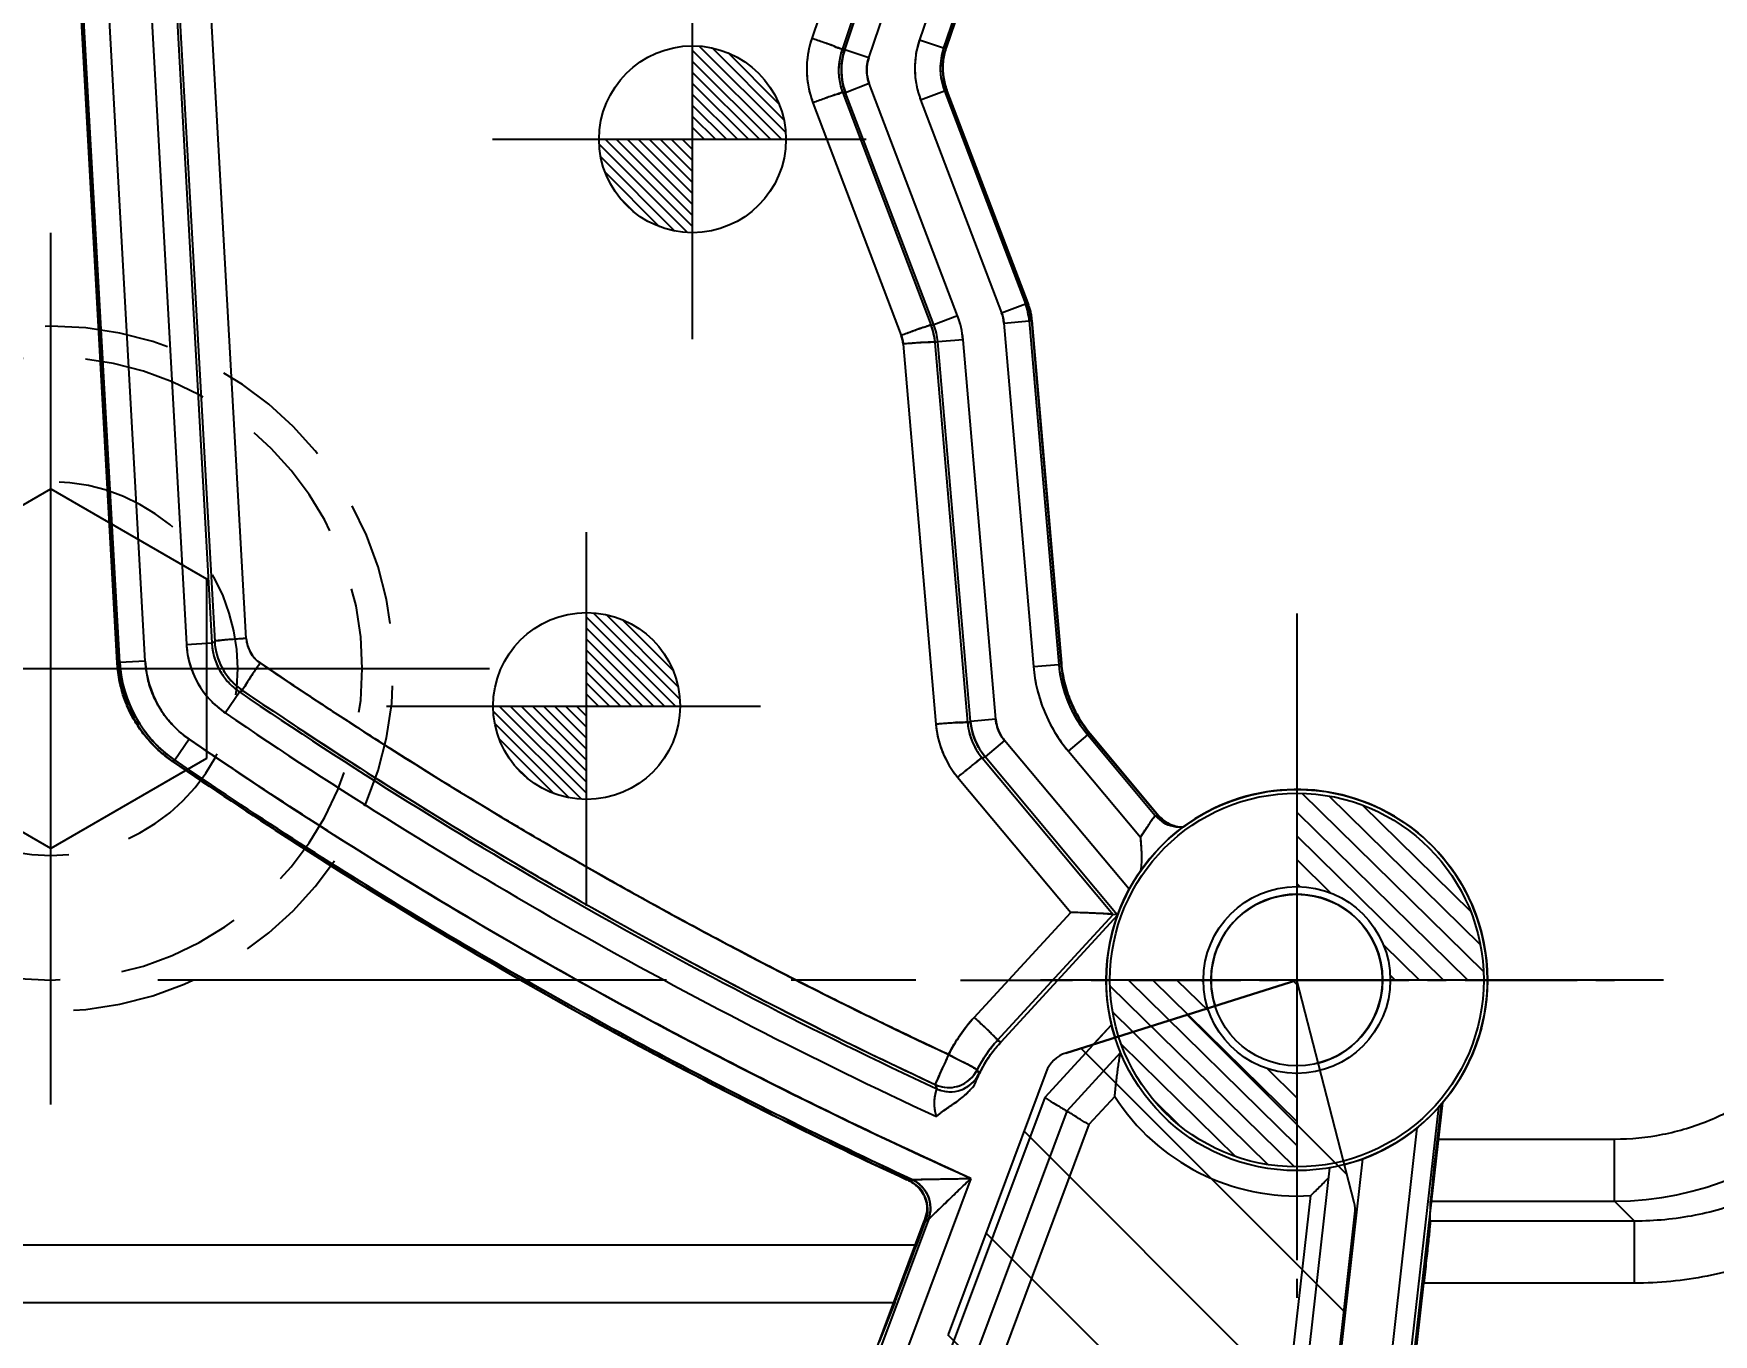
# Model space of a CAD drawing. Header units: millimetres. Extents: x 29875 to 31218, y -21313 to -20364.
# Drawn here: x 30512.54 to 30539.51, y -20659.93 to -20639.04 of the extents above; entities that cross this region are included whole.
import ezdxf

# ---------------------------------------------------------------- set-up
doc = ezdxf.new("R2010")
doc.units = ezdxf.units.MM
doc.header["$LTSCALE"] = 8
for name, pattern in [('CENTER', [2, 1.25, -0.25, 0.25, -0.25]), ('CENTER2', [1.125, 0.75, -0.125, 0.125, -0.125]), ('HIDDEN', [0.375, 0.25, -0.125]), ('HIDDEN2', [0.1875, 0.125, -0.0625])]:
    doc.linetypes.add(name, pattern=pattern)
doc.layers.get('DEFPOINTS').update_dxf_attribs({"color": 6})
for name, color, linetype in [('Cav-cor', 30, 'Continuous'), ('CL', 1, 'Continuous'), ('PIN', 5, 'Continuous'), ('PRODUCT', 1, 'Continuous'), ('SCREW', 52, 'HIDDEN'), ('SP', 3, 'Continuous'), ('Y-CUT', 2, 'Continuous')]:
    doc.layers.add(name, color=color, linetype=linetype)
doc.layers.add('dim', color=3, linetype='Continuous', lineweight=15)
doc.styles.get("Standard").update_dxf_attribs({"font": 'txt.shx', "width": 0.8, "bigfont": 'chineset.shx'})
doc.dimstyles.new('ISO-25', dxfattribs={"dimtxt": 5, "dimasz": 4, "dimexe": 0.3, "dimexo": 0.3, "dimtad": 0, "dimzin": 1, "dimdsep": 46, "dimtxsty": 'Standard', "dimcen": 0, "dimclrd": 3, "dimclre": 3, "dimclrt": 3, "dimazin": 0, "dimtfac": 1, "dimtofl": 0, "dimtmove": 0, "dimatfit": 0, "dimfxl": 0, "dimarcsym": 0})

# ---------------------------------------------------------------- blocks, each defined once
blk = doc.blocks.new('*D27232')
at = {"layer": 'DEFPOINTS', "color": 0}
for p in [(30358.943, -20509.739), (30534.82, -20509.739), (30534.82, -20724.739)]:
    blk.add_point(p, dxfattribs=at)
at = {"layer": 'dim', "color": 3, "lineweight": -2}
for p, q in [((30534.52, -20509.739), (30358.643, -20509.739)), ((30358.943, -20513.739), (30358.943, -20607.947)), ((30358.943, -20720.739), (30358.943, -20626.53)), ((30534.52, -20724.739), (30358.643, -20724.739))]:
    blk.add_line(p, q, dxfattribs=at)
at = {"layer": 'dim', "color": 3}
for points in [[(30359.61, -20513.739), (30358.277, -20513.739), (30358.943, -20509.739)], [(30358.277, -20720.739), (30359.61, -20720.739), (30358.943, -20724.739)]]:
    blk.add_solid(points, dxfattribs=at)
at = {"layer": 'dim', "color": 3, "insert": (30358.943, -20617.239), "char_height": 5, "attachment_point": 5, "rotation": 90}
blk.add_mtext('215.00', dxfattribs=at)
blk = doc.blocks.new('20160826.095208')
at = {"layer": 'SP', "linetype": 'HIDDEN'}
for radius in [16.5, 15]:
    blk.add_circle((0, 0), radius, dxfattribs=at)
blk = doc.blocks.new('20100512.182342')
at = {"linetype": 'HIDDEN'}
blk.add_circle((0, 0), 5.5, dxfattribs=at)
at = {"layer": 'SCREW', "linetype": 'CENTER', "ltscale": 5}
for p, q in [((0, -7.042), (0, 7.042)), ((-7, 0), (7, 0))]:
    blk.add_line(p, q, dxfattribs=at)
at = {"layer": 'SCREW', "linetype": 'Continuous'}
blk.add_lwpolyline([(-1.443, 2.5), (-2.887, 0), (-1.443, -2.5), (1.443, -2.5), (2.887, 0), (1.443, 2.5)], close=True, dxfattribs=at)
at = {"layer": 'SCREW'}
for radius in [5, 3]:
    blk.add_circle((0, 0), radius, dxfattribs=at)

msp = doc.modelspace()

# ---------------------------------------------------------------- hatches: boundary and pattern name
at = {"layer": 'PIN', "linetype": 'Continuous'}
h = msp.add_hatch(dxfattribs=at)
h.set_pattern_fill('ANSI31', color=3, angle=90, style=0)
h.set_pattern_definition([(135, (63823.637, -41323.0996), (-0.08838834765, -0.08838834765), [])])
h.paths.add_polyline_path([(30523.12, -20640.739), (30521.62, -20640.739, 0.414214), (30523.12, -20642.239)])
h.paths.add_polyline_path([(30523.12, -20639.239), (30523.12, -20640.739), (30524.62, -20640.739, 0.414214)])
h = msp.add_hatch(dxfattribs=at)
h.set_pattern_fill('ANSI31', color=3, angle=90, style=0)
h.set_pattern_definition([(135, (63821.937, -41332.1996), (-0.08838834765, -0.08838834765), [])])
h.paths.add_polyline_path([(30521.42, -20649.839), (30519.92, -20649.839, 0.414214), (30521.42, -20651.339)])
h.paths.add_polyline_path([(30521.42, -20648.339), (30521.42, -20649.839), (30522.92, -20649.839, 0.414214)])
h = msp.add_hatch(dxfattribs=at)
h.set_pattern_fill('ANSI31', color=133, scale=2.181818, angle=90.5, style=0)
h.set_pattern_definition([(135.5, (30298.11065, -20951.62595), (-0.19115707, -0.19452285), [])])
h.paths.add_polyline_path([(30529.82, -20654.239), (30531.32, -20654.239, 0.414214), (30532.82, -20655.739), (30532.82, -20657.239, -0.414214)])
h.paths.add_polyline_path([(30532.82, -20652.739), (30532.82, -20651.239, -0.414214), (30535.82, -20654.239), (30534.32, -20654.239, 0.414214)])
at = {"layer": 'Y-CUT'}
h = msp.add_hatch(dxfattribs=at)
h.set_pattern_fill('ANSI31', color=230, scale=0.5, angle=180, style=0)
h.set_pattern_definition([(135, (63093.0531, 33.884), (1.122532015, 1.122532015), [])])
h.paths.add_polyline_path([(30533.754, -20657.992), (30530.516, -20686.605), (30530.354, -20688.033, -0.026355), (30529.833, -20687.864, -0.02569), (30524.322, -20685.421), (30527.194, -20660.048, -0.06125), (30527.222, -20659.929), (30528.797, -20655.713, -0.230699), (30529.114, -20655.411), (30532.82, -20654.239), (30533.741, -20657.811, -0.091521)])
h.paths.add_polyline_path([(30526.82, -20683.239, -1), (30528.82, -20683.239, -1)], flags=16)

# ---------------------------------------------------------------- linework, layer by layer
at = {"linetype": 'HIDDEN2'}
msp.add_lwpolyline([(30540.82, -20656.239), (30540.82, -20642.239, 0.414214), (30532.82, -20634.239), (30508.82, -20634.239, 0.414214), (30500.82, -20642.239), (30500.82, -20656.239, 0.414214), (30508.82, -20664.239), (30532.82, -20664.239, 0.414214)], format="xyb", close=True, dxfattribs=at)
at = {"layer": 'Cav-cor', "color": 241}
for p, q in [((30515.957, -20648.755), (30515.016, -20632.015)), ((30514.592, -20633.556), (30515.45, -20648.802)), ((30513.106, -20635.059), (30513.895, -20649.16)), ((30513.928, -20649.142), (30513.243, -20636.899)), ((30514.336, -20649.119), (30513.651, -20636.876)), ((30514.328, -20636.818), (30514.997, -20648.85)), ((30514.735, -20636.795), (30515.404, -20648.827)), ((30525.837, -20636.756), (30525.035, -20639.12)), ((30526.322, -20636.939), (30525.52, -20639.302)), ((30525.563, -20639.301), (30526.362, -20636.943)), ((30525.95, -20639.432), (30526.748, -20637.074)), ((30527.492, -20636.996), (30526.764, -20639.141)), ((30527.878, -20637.127), (30527.151, -20639.272)), ((30527.187, -20639.271), (30527.912, -20637.131)), ((30525.563, -20639.301), (30525.52, -20639.302)), ((30525.95, -20639.432), (30525.563, -20639.301)), ((30526.764, -20639.141), (30527.151, -20639.272)), ((30527.151, -20639.272), (30527.187, -20639.271)), ((30525.957, -20639.846), (30525.576, -20639.991)), ((30527.374, -20643.572), (30525.957, -20639.846)), ((30525.054, -20640.154), (30526.471, -20643.89)), ((30525.576, -20639.991), (30525.532, -20639.992)), ((30525.532, -20639.992), (30526.95, -20643.727)), ((30526.993, -20643.717), (30525.576, -20639.991)), ((30526.782, -20640.107), (30527.163, -20639.962)), ((30526.782, -20640.107), (30528.081, -20643.526)), ((30527.163, -20639.962), (30527.199, -20639.961)), ((30527.163, -20639.962), (30528.463, -20643.381)), ((30528.496, -20643.373), (30527.199, -20639.961)), ((30528.081, -20643.526), (30528.463, -20643.381)), ((30528.463, -20643.381), (30528.496, -20643.373)), ((30527.374, -20643.572), (30526.993, -20643.717)), ((30528.119, -20643.691), (30528.525, -20643.656)), ((30528.525, -20643.656), (30528.559, -20643.648)), ((30528.525, -20643.656), (30529, -20649.17)), ((30528.559, -20643.648), (30529.032, -20649.157)), ((30526.993, -20643.717), (30526.95, -20643.727)), ((30528.119, -20643.691), (30528.593, -20649.205)), ((30526.503, -20644.027), (30527.026, -20650.132)), ((30527.056, -20643.992), (30527.012, -20644.002)), ((30527.012, -20644.002), (30527.535, -20650.106)), ((30527.462, -20643.957), (30527.056, -20643.992)), ((30527.582, -20650.087), (30527.056, -20643.992)), ((30527.988, -20650.052), (30527.462, -20643.957)), ((30514.997, -20648.85), (30515.404, -20648.827)), ((30515.404, -20648.827), (30515.45, -20648.802)), ((30513.928, -20649.142), (30513.895, -20649.16)), ((30514.336, -20649.119), (30513.928, -20649.142)), ((30528.593, -20649.205), (30529, -20649.17)), ((30529.032, -20649.157), (30529, -20649.17)), ((30515.848, -20649.613), (30515.894, -20649.588)), ((30515.618, -20649.95), (30515.848, -20649.613)), ((30527.535, -20650.106), (30527.582, -20650.087)), ((30527.988, -20650.052), (30527.582, -20650.087)), ((30515.042, -20650.374), (30514.811, -20650.71)), ((30528.129, -20650.392), (30527.816, -20650.654)), ((30530.129, -20652.782), (30528.129, -20650.392)), ((30529.154, -20650.566), (30529.467, -20650.304)), ((30529.5, -20650.291), (30529.467, -20650.304)), ((30529.467, -20650.304), (30530.549, -20651.598)), ((30529.5, -20650.291), (30530.594, -20651.599)), ((30527.769, -20650.673), (30527.816, -20650.654)), ((30527.769, -20650.673), (30529.871, -20653.188)), ((30529.938, -20653.19), (30527.816, -20650.654)), ((30529.154, -20650.566), (30530.309, -20651.946)), ((30514.811, -20650.71), (30514.778, -20650.728)), ((30527.376, -20650.982), (30529.192, -20653.154)), ((30530.549, -20651.598), (30530.594, -20651.599)), ((30530.996, -20651.782), (30530.973, -20651.782)), ((30527.641, -20654.839), (30529.192, -20653.154)), ((30528.018, -20655.203), (30529.872, -20653.189)), ((30529.943, -20653.196), (30528.069, -20655.234)), ((30529.938, -20653.19), (30529.872, -20653.189)), ((30529.114, -20655.411), (30532.82, -20654.239)), ((30533.741, -20657.811), (30532.82, -20654.239)), ((30529.846, -20654.959), (30529.559, -20655.271)), ((30528.018, -20655.203), (30528.069, -20655.234)), ((30528.797, -20655.713), (30527.222, -20659.929)), ((30535.094, -20656.286), (30533.887, -20666.958)), ((30535.135, -20656.24), (30535.072, -20656.792)), ((30534.749, -20656.614), (30533.582, -20666.924)), ((30535.072, -20656.792), (30537.919, -20656.792)), ((30537.919, -20657.789), (30537.919, -20656.792)), ((30530.544, -20686.596), (30533.881, -20657.109)), ((30527.588, -20657.424), (30526.414, -20660.569)), ((30526.601, -20657.459), (30526.643, -20657.441)), ((30534.963, -20658.11), (30534.967, -20657.789)), ((30534.967, -20657.789), (30537.919, -20657.789)), ((30538.24, -20658.11), (30537.919, -20657.789)), ((30526.907, -20658.083), (30526.014, -20660.473)), ((30526.719, -20658.49), (30526.864, -20658.1)), ((30526.864, -20658.1), (30526.907, -20658.083)), ((30530.354, -20688.033), (30533.754, -20657.992)), ((30538.24, -20658.11), (30534.963, -20658.11)), ((30538.24, -20659.106), (30538.24, -20658.11)), ((30510.622, -20658.49), (30526.719, -20658.49)), ((30533.967, -20666.981), (30534.859, -20659.106)), ((30538.24, -20659.106), (30534.859, -20659.106)), ((30510.622, -20659.419), (30526.366, -20659.419)), ((30526.366, -20659.419), (30526.116, -20660.048))]:
    msp.add_line(p, q, dxfattribs=at)
for centre, radius, start, end in [((30526.484, -20639.612), 1.53, 161.2561, 200.7825), ((30526.485, -20639.63), 1.02, 161.2309, 200.7687), ((30526.529, -20639.628), 1.02, 161.294, 200.8223), ((30528.117, -20639.599), 1.428, 161.2768, 200.805), ((30528.117, -20639.599), 1.02, 161.2756, 200.8062), ((30526.529, -20639.628), 0.612, 161.2947, 200.8216), ((30527.504, -20643.744), 1.025, 4.953, 20.7673), ((30526.034, -20644.081), 1.433, 4.9641, 20.7922), ((30527.506, -20643.744), 0.615, 4.9527, 20.7677), ((30525.992, -20644.071), 0.512, 4.9338, 20.7492), ((30525.991, -20644.09), 1.025, 4.9537, 20.766), ((30526.036, -20644.08), 1.024, 4.9664, 20.7899), ((30516.467, -20648.726), 0.51, 183.2321, 235.7576), ((30516.423, -20648.77), 1.428, 183.1829, 235.7156), ((30516.423, -20648.771), 1.02, 183.1907, 218.2677), ((30516.468, -20648.744), 1.02, 183.2098, 235.7426), ((30515.932, -20649.046), 2.04, 183.2015, 235.5466), ((30515.965, -20649.028), 2.04, 183.2018, 235.5593), ((30515.965, -20649.028), 1.632, 183.2019, 235.5592), ((30560.747, -20583.679), 79.198, 235.75523, 244.96426), ((30531.032, -20648.996), 2.448, 184.9149, 219.9081), ((30531.032, -20648.996), 2.04, 184.9145, 219.9085), ((30516.427, -20648.766), 1.026, 218.3182, 235.6687), ((30560.748, -20583.698), 79.708, 235.75508, 244.96412), ((30560.753, -20583.748), 79.716, 235.71526, 244.98316), ((30560.753, -20583.748), 80.124, 235.71526, 245.11339), ((30528.55, -20650.001), 1.53, 184.8942, 219.8887), ((30528.551, -20650.02), 1.019, 184.8689, 219.8774), ((30528.598, -20649.999), 1.02, 184.9343, 219.922), ((30528.598, -20649.999), 0.612, 184.9347, 219.9216), ((30560.773, -20583.681), 80.866, 235.56124, 245.77178), ((30560.758, -20583.709), 81.275, 235.54712, 245.14897), ((30560.776, -20583.677), 81.279, 235.5614, 245.16875), ((30532.82, -20654.239), 3.06, 284.46, 126.5974), ((30530.94, -20651.271), 0.51, 219.9039, 257.9057), ((30532.82, -20654.239), 3.06, 126.9046, 197.56), ((30537.916, -20652.805), 4.984, 270.0346, 359.9654), ((30532.82, -20654.239), 1.377, 284.46, 197.56), ((30529.528, -20656.573), 2.562, 137.4059, 153.6594), ((30529.527, -20656.591), 2.05, 137.3996, 153.6485), ((30529.265, -20655.888), 0.5, 107.56, 159.5232), ((30527.233, -20655.454), 0.51, 244.9696, 333.7039), ((30527.258, -20655.523), 0.51, 245.0044, 334.7296), ((30536.985, -20651.263), 10.291, 205.4171, 205.789), ((30535.375, -20652.883), 8.891, 199.9468, 200.4176), ((30526.387, -20657.922), 0.51, 339.5271, 65.1457), ((30526.429, -20657.904), 0.51, 339.5161, 65.1661), ((30533.257, -20657.936), 0.5, 353.5432, 14.46)]:
    msp.add_arc(centre, radius, start, end, dxfattribs=at)
for centre, major_axis, ratio, start_param, end_param in [((30528.153, -20639.599), (1.02, 0.019), 0.999957, 2.796649, 3.486536), ((30527.542, -20643.736), (0.994, 0.227), 0.999961, -0.138667, 0.138667), ((30531.065, -20648.982), (1.886, 0.778), 0.999958, 2.83623, 3.446955), ((30530.986, -20651.272), (0.51, -0.012), 0.999933, -2.421547, -1.571623), ((30529.542, -20652.794), (-0.33, 0.394), 0.01732, -3.204835, -3.156786), ((30535.081, -20656.792), (0.113, 1), 0.008672, -4.711408, -3.227878), ((30526.709, -20658.49), (0.373, 1), 0.008175, -2.760942, -1.567743)]:
    msp.add_ellipse(centre, major_axis=major_axis, ratio=ratio, start_param=start_param, end_param=end_param, dxfattribs=at)
for points, knots in [([(30525.52, -20639.302), (30525.52, -20639.301), (30525.515, -20639.298), (30525.509, -20639.294), (30525.497, -20639.289), (30525.481, -20639.282), (30525.46, -20639.273), (30525.425, -20639.259), (30525.372, -20639.239), (30525.3, -20639.212), (30525.218, -20639.183), (30525.128, -20639.152), (30525.066, -20639.131), (30525.035, -20639.12)], [0, 0, 0, 0, 0.007187, 0.02331, 0.048492, 0.082598, 0.125399, 0.176422, 0.300991, 0.451739, 0.623033, 0.808518, 1, 1, 1, 1]), ([(30525.532, -20639.992), (30525.531, -20639.991), (30525.526, -20639.992), (30525.519, -20639.993), (30525.506, -20639.996), (30525.49, -20640), (30525.469, -20640.006), (30525.434, -20640.017), (30525.382, -20640.035), (30525.311, -20640.06), (30525.231, -20640.088), (30525.144, -20640.12), (30525.084, -20640.143), (30525.054, -20640.154)], [0, 0, 0, 0, 0.007256, 0.023333, 0.048393, 0.082318, 0.124891, 0.175657, 0.299709, 0.450074, 0.621315, 0.807279, 1, 1, 1, 1]), ([(30526.95, -20643.727), (30526.949, -20643.726), (30526.944, -20643.727), (30526.937, -20643.728), (30526.924, -20643.731), (30526.908, -20643.735), (30526.887, -20643.742), (30526.852, -20643.753), (30526.8, -20643.77), (30526.729, -20643.795), (30526.649, -20643.824), (30526.562, -20643.856), (30526.502, -20643.878), (30526.471, -20643.89)], [0, 0, 0, 0, 0.007256, 0.023333, 0.048393, 0.082318, 0.124891, 0.175657, 0.299709, 0.450074, 0.621315, 0.807279, 1, 1, 1, 1]), ([(30527.012, -20644.002), (30527.012, -20644.001), (30527.007, -20644), (30527, -20643.999), (30526.986, -20643.998), (30526.969, -20643.998), (30526.947, -20643.998), (30526.91, -20643.999), (30526.855, -20644.002), (30526.779, -20644.006), (30526.693, -20644.012), (30526.6, -20644.019), (30526.535, -20644.024), (30526.503, -20644.027)], [0, 0, 0, 0, 0.007319, 0.023453, 0.048582, 0.08259, 0.125258, 0.176126, 0.300372, 0.450864, 0.622092, 0.807822, 1, 1, 1, 1]), ([(30515.957, -20648.755), (30515.925, -20648.756), (30515.86, -20648.76), (30515.767, -20648.767), (30515.681, -20648.773), (30515.605, -20648.779), (30515.55, -20648.785), (30515.514, -20648.789), (30515.492, -20648.792), (30515.475, -20648.795), (30515.462, -20648.797), (30515.455, -20648.799), (30515.45, -20648.8), (30515.45, -20648.802)], [0, 0, 0, 0, 0.192236, 0.377989, 0.549216, 0.699692, 0.823915, 0.874772, 0.917429, 0.951429, 0.976552, 0.992681, 1, 1, 1, 1]), ([(30516.18, -20649.148), (30516.161, -20649.175), (30516.124, -20649.23), (30516.07, -20649.309), (30516.021, -20649.383), (30515.978, -20649.449), (30515.947, -20649.497), (30515.927, -20649.529), (30515.915, -20649.548), (30515.906, -20649.564), (30515.899, -20649.575), (30515.896, -20649.582), (30515.894, -20649.586), (30515.894, -20649.588)], [0, 0, 0, 0, 0.190937, 0.376295, 0.547745, 0.698804, 0.82372, 0.874895, 0.917814, 0.951988, 0.97717, 0.993187, 1, 1, 1, 1]), ([(30527.535, -20650.106), (30527.535, -20650.105), (30527.53, -20650.105), (30527.523, -20650.103), (30527.509, -20650.103), (30527.492, -20650.103), (30527.47, -20650.103), (30527.433, -20650.104), (30527.378, -20650.107), (30527.302, -20650.111), (30527.216, -20650.117), (30527.123, -20650.124), (30527.058, -20650.129), (30527.026, -20650.132)], [0, 0, 0, 0, 0.007319, 0.023453, 0.048582, 0.08259, 0.125258, 0.176126, 0.300371, 0.450864, 0.622092, 0.807822, 1, 1, 1, 1]), ([(30527.769, -20650.673), (30527.768, -20650.673), (30527.764, -20650.675), (30527.757, -20650.679), (30527.747, -20650.686), (30527.733, -20650.696), (30527.716, -20650.708), (30527.687, -20650.73), (30527.644, -20650.763), (30527.586, -20650.81), (30527.521, -20650.863), (30527.45, -20650.921), (30527.401, -20650.961), (30527.376, -20650.982)], [0, 0, 0, 0, 0.007034, 0.022988, 0.047941, 0.08176, 0.124223, 0.174882, 0.298749, 0.44902, 0.620333, 0.806618, 1, 1, 1, 1]), ([(30530.309, -20651.946), (30530.323, -20651.924), (30530.353, -20651.88), (30530.396, -20651.816), (30530.436, -20651.757), (30530.472, -20651.704), (30530.499, -20651.666), (30530.517, -20651.641), (30530.527, -20651.626), (30530.536, -20651.614), (30530.542, -20651.605), (30530.546, -20651.601), (30530.549, -20651.598), (30530.549, -20651.598)], [0, 0, 0, 0, 0.190592, 0.374767, 0.546057, 0.698002, 0.824382, 0.876195, 0.919567, 0.953994, 0.979011, 0.994354, 1, 1, 1, 1]), ([(30530.309, -20651.946), (30530.32, -20652.08), (30530.337, -20652.26), (30530.32, -20652.439), (30530.313, -20652.483)], [0, 0, 0, 0, 0.749873, 1, 1, 1, 1]), ([(30537.919, -20656.792), (30538.179, -20656.792), (30538.702, -20656.741), (30539.454, -20656.514), (30540.148, -20656.144), (30540.756, -20655.645), (30541.255, -20655.037), (30541.625, -20654.343), (30541.853, -20653.59), (30541.903, -20653.068), (30541.904, -20652.808)], [0, 0, 0, 0, 0.125, 0.250001, 0.375001, 0.5, 0.624999, 0.749999, 0.874999, 1, 1, 1, 1]), ([(30529.871, -20653.188), (30529.869, -20653.187), (30529.861, -20653.186), (30529.846, -20653.183), (30529.823, -20653.181), (30529.793, -20653.178), (30529.758, -20653.176), (30529.703, -20653.173), (30529.625, -20653.169), (30529.525, -20653.164), (30529.379, -20653.159), (30529.268, -20653.156), (30529.192, -20653.154)], [0, 0, 0, 0, 0.011424, 0.034653, 0.068751, 0.112555, 0.164663, 0.223657, 0.357784, 0.507292, 0.666702, 1, 1, 1, 1]), ([(30544.217, -20653.129), (30544.217, -20653.52), (30544.141, -20654.303), (30543.8, -20655.432), (30543.245, -20656.473), (30542.497, -20657.386), (30541.585, -20658.134), (30540.543, -20658.689), (30539.414, -20659.03), (30538.631, -20659.106), (30538.24, -20659.106)], [0, 0, 0, 0, 0.124999, 0.249996, 0.375001, 0.5, 0.624999, 0.750002, 0.875, 1, 1, 1, 1]), ([(30543.221, -20653.129), (30543.222, -20653.455), (30543.159, -20654.108), (30542.876, -20655.05), (30542.414, -20655.918), (30541.791, -20656.679), (30541.03, -20657.303), (30540.161, -20657.765), (30539.219, -20658.048), (30538.566, -20658.11), (30538.24, -20658.11)], [0, 0, 0, 0, 0.124992, 0.249987, 0.374995, 0.5, 0.625004, 0.750011, 0.875007, 1, 1, 1, 1]), ([(30527.641, -20654.839), (30527.666, -20654.861), (30527.714, -20654.906), (30527.784, -20654.971), (30527.849, -20655.032), (30527.905, -20655.086), (30527.946, -20655.126), (30527.973, -20655.153), (30527.989, -20655.169), (30528.001, -20655.182), (30528.011, -20655.192), (30528.015, -20655.198), (30528.018, -20655.201), (30528.018, -20655.203)], [0, 0, 0, 0, 0.190987, 0.376353, 0.547783, 0.698808, 0.823687, 0.874847, 0.917754, 0.951923, 0.977106, 0.993139, 1, 1, 1, 1]), ([(30527.231, -20655.436), (30527.217, -20655.466), (30527.189, -20655.526), (30527.149, -20655.614), (30527.112, -20655.695), (30527.08, -20655.766), (30527.056, -20655.819), (30527.041, -20655.854), (30527.032, -20655.875), (30527.026, -20655.891), (30527.02, -20655.904), (30527.018, -20655.911), (30527.016, -20655.916), (30527.017, -20655.917)], [0, 0, 0, 0, 0.19082, 0.376161, 0.547663, 0.69881, 0.823817, 0.875031, 0.917978, 0.952166, 0.97734, 0.993318, 1, 1, 1, 1]), ([(30527.231, -20655.436), (30527.261, -20655.451), (30527.32, -20655.48), (30527.404, -20655.523), (30527.483, -20655.563), (30527.551, -20655.599), (30527.601, -20655.626), (30527.634, -20655.644), (30527.654, -20655.655), (30527.669, -20655.664), (30527.68, -20655.672), (30527.686, -20655.676), (30527.69, -20655.679), (30527.69, -20655.68)], [0, 0, 0, 0, 0.191505, 0.376722, 0.547935, 0.698787, 0.82357, 0.874592, 0.917404, 0.951582, 0.976789, 0.99289, 1, 1, 1, 1]), ([(30527.693, -20655.817), (30527.697, -20655.806), (30527.703, -20655.788), (30527.713, -20655.764), (30527.716, -20655.75), (30527.72, -20655.743), (30527.719, -20655.741)], [0, 0, 0, 0, 0.423219, 0.730228, 0.921604, 1, 1, 1, 1]), ([(30527.035, -20656.432), (30527.027, -20656.405), (30527.015, -20656.35), (30527.004, -20656.27), (30527.003, -20656.193), (30527.009, -20656.125), (30527.019, -20656.075), (30527.027, -20656.042), (30527.033, -20656.023), (30527.037, -20656.008), (30527.041, -20655.997), (30527.042, -20655.99), (30527.043, -20655.986), (30527.042, -20655.985)], [0, 0, 0, 0, 0.185563, 0.36731, 0.538955, 0.69237, 0.819834, 0.871967, 0.915646, 0.95048, 0.976188, 0.992603, 1, 1, 1, 1]), ([(30527.035, -20656.432), (30527.086, -20656.386), (30527.168, -20656.324), (30527.282, -20656.247), (30527.367, -20656.189), (30527.45, -20656.128), (30527.513, -20656.069), (30527.56, -20656.02), (30527.608, -20655.97), (30527.642, -20655.93), (30527.659, -20655.901)], [0, 0, 0, 0, 0.249906, 0.374877, 0.499866, 0.624951, 0.74969, 0.812291, 0.875133, 1, 1, 1, 1]), ([(30527.659, -20655.901), (30527.663, -20655.886), (30527.672, -20655.857), (30527.687, -20655.83), (30527.693, -20655.816)], [0, 0, 0, 0, 0.499995, 1, 1, 1, 1]), ([(30526.643, -20657.441), (30526.66, -20657.441), (30526.71, -20657.44), (30526.844, -20657.438), (30527.051, -20657.434), (30527.316, -20657.43), (30527.497, -20657.426), (30527.588, -20657.424)], [0, 0, 0, 0, 0.051961, 0.16018, 0.425038, 0.709679, 1, 1, 1, 1]), ([(30526.907, -20658.083), (30526.919, -20658.071), (30526.956, -20658.036), (30527.021, -20657.973), (30527.106, -20657.891), (30527.231, -20657.77), (30527.392, -20657.614), (30527.523, -20657.488), (30527.588, -20657.424)], [0, 0, 0, 0, 0.052242, 0.160539, 0.288737, 0.425413, 0.709879, 1, 1, 1, 1]), ([(30534.963, -20658.11), (30534.963, -20658.121), (30534.96, -20658.154), (30534.954, -20658.22), (30534.945, -20658.316), (30534.926, -20658.495), (30534.897, -20658.761), (30534.872, -20658.986), (30534.859, -20659.106)], [0, 0, 0, 0, 0.033312, 0.099945, 0.19753, 0.322608, 0.636934, 1, 1, 1, 1])]:
    msp.add_open_spline(points, degree=3, knots=knots, dxfattribs=at)
msp.add_open_spline([(30527.693, -20655.816), (30527.783, -20655.603), (30527.912, -20655.404), (30528.069, -20655.234)], degree=3, dxfattribs=at)
at = {"layer": 'CL', "color": 6, "linetype": 'CENTER'}
for p, q in [((30532.82, -20648.354), (30532.82, -20692.895)), ((30538.704, -20654.239), (30514.538, -20654.239))]:
    msp.add_line(p, q, dxfattribs=at)
at = {"layer": 'PIN', "color": 3, "linetype": 'CENTER2'}
for p, q in [((30523.12, -20643.949), (30523.12, -20637.529)), ((30519.91, -20640.739), (30526.33, -20640.739)), ((30521.42, -20653.049), (30521.42, -20646.629)), ((30518.21, -20649.839), (30524.63, -20649.839))]:
    msp.add_line(p, q, dxfattribs=at)
at = {"layer": 'PIN', "color": 133, "linetype": 'CENTER2', "ltscale": 0.3}
for p, q in [((30532.82, -20648.839), (30532.82, -20659.639)), ((30527.42, -20654.239), (30538.22, -20654.239))]:
    msp.add_line(p, q, dxfattribs=at)
at = {"layer": 'PIN', "color": 3, "linetype": 'Continuous'}
for centre in [(30523.12, -20640.739), (30521.42, -20649.839)]:
    msp.add_circle(centre, 1.5, dxfattribs=at)
at = {"layer": 'PIN', "color": 133}
for radius in [3, 1.5]:
    msp.add_circle((30532.82, -20654.239), radius, dxfattribs=at)
at = {"layer": 'PRODUCT'}
for p, q in [((30515.957, -20648.755), (30515.016, -20632.015)), ((30514.592, -20633.556), (30515.45, -20648.802)), ((30513.887, -20649.152), (30513.103, -20635.059)), ((30513.928, -20649.142), (30513.243, -20636.899)), ((30514.336, -20649.119), (30513.651, -20636.876)), ((30514.328, -20636.818), (30514.997, -20648.85)), ((30514.735, -20636.795), (30515.404, -20648.827)), ((30525.837, -20636.756), (30525.035, -20639.12)), ((30526.322, -20636.939), (30525.52, -20639.302)), ((30525.563, -20639.301), (30526.362, -20636.943)), ((30525.95, -20639.432), (30526.748, -20637.074)), ((30527.492, -20636.996), (30526.764, -20639.141)), ((30527.878, -20637.127), (30527.151, -20639.272)), ((30527.917, -20637.131), (30527.192, -20639.271)), ((30525.563, -20639.301), (30525.52, -20639.302)), ((30525.95, -20639.432), (30525.563, -20639.301)), ((30526.764, -20639.141), (30527.151, -20639.272)), ((30527.151, -20639.272), (30527.192, -20639.271)), ((30527.192, -20639.271), (30527.192, -20639.271)), ((30525.957, -20639.846), (30525.576, -20639.991)), ((30527.374, -20643.572), (30525.957, -20639.846)), ((30525.054, -20640.154), (30526.471, -20643.89)), ((30525.576, -20639.991), (30525.532, -20639.992)), ((30525.532, -20639.992), (30526.95, -20643.727)), ((30526.993, -20643.717), (30525.576, -20639.991)), ((30526.782, -20640.107), (30527.163, -20639.962)), ((30526.782, -20640.107), (30528.081, -20643.526)), ((30527.163, -20639.962), (30527.205, -20639.961)), ((30527.163, -20639.962), (30528.463, -20643.381)), ((30527.205, -20639.961), (30528.502, -20643.372)), ((30527.205, -20639.961), (30527.205, -20639.961)), ((30528.081, -20643.526), (30528.463, -20643.381)), ((30528.463, -20643.381), (30528.502, -20643.372)), ((30528.502, -20643.372), (30528.502, -20643.372)), ((30527.374, -20643.572), (30526.993, -20643.717)), ((30528.119, -20643.691), (30528.525, -20643.656)), ((30528.525, -20643.656), (30528.565, -20643.647)), ((30528.525, -20643.656), (30529, -20649.17)), ((30528.565, -20643.647), (30529.041, -20649.153)), ((30528.565, -20643.647), (30528.565, -20643.647)), ((30526.993, -20643.717), (30526.95, -20643.727)), ((30528.119, -20643.691), (30528.593, -20649.205)), ((30526.503, -20644.027), (30527.026, -20650.132)), ((30527.056, -20643.992), (30527.012, -20644.002)), ((30527.012, -20644.002), (30527.535, -20650.106)), ((30527.462, -20643.957), (30527.056, -20643.992)), ((30527.582, -20650.087), (30527.056, -20643.992)), ((30527.988, -20650.052), (30527.462, -20643.957)), ((30514.997, -20648.85), (30515.404, -20648.827)), ((30515.404, -20648.827), (30515.45, -20648.802)), ((30513.887, -20649.152), (30513.887, -20649.152)), ((30514.336, -20649.119), (30513.928, -20649.142)), ((30528.593, -20649.205), (30529, -20649.17)), ((30529.041, -20649.153), (30529, -20649.17)), ((30529.041, -20649.153), (30529.041, -20649.153)), ((30515.848, -20649.613), (30515.894, -20649.588)), ((30515.618, -20649.95), (30515.848, -20649.613)), ((30527.535, -20650.106), (30527.582, -20650.087)), ((30527.988, -20650.052), (30527.582, -20650.087)), ((30515.042, -20650.374), (30514.811, -20650.71)), ((30528.129, -20650.392), (30527.816, -20650.654)), ((30530.129, -20652.782), (30528.129, -20650.392)), ((30529.154, -20650.566), (30529.467, -20650.304)), ((30529.509, -20650.287), (30529.467, -20650.304)), ((30529.467, -20650.304), (30530.549, -20651.598)), ((30529.509, -20650.287), (30529.509, -20650.287)), ((30529.509, -20650.287), (30530.607, -20651.6)), ((30527.769, -20650.673), (30527.816, -20650.654)), ((30527.769, -20650.673), (30529.871, -20653.188)), ((30529.938, -20653.19), (30527.816, -20650.654)), ((30529.154, -20650.566), (30530.309, -20651.946)), ((30514.811, -20650.71), (30514.775, -20650.73)), ((30527.376, -20650.982), (30529.192, -20653.154)), ((30530.549, -20651.598), (30530.607, -20651.6)), ((30530.607, -20651.6), (30530.607, -20651.6)), ((30530.928, -20651.781), (30531.002, -20651.777)), ((30527.641, -20654.839), (30529.192, -20653.154)), ((30528.018, -20655.203), (30529.872, -20653.189)), ((30529.943, -20653.196), (30528.069, -20655.234)), ((30529.938, -20653.19), (30529.872, -20653.189)), ((30529.846, -20654.959), (30528.773, -20656.125)), ((30528.018, -20655.203), (30528.069, -20655.234)), ((30529.991, -20655.404), (30529.127, -20656.343)), ((30528.773, -20656.125), (30527.13, -20660.526)), ((30529.898, -20656.107), (30529.482, -20656.56)), ((30535.094, -20656.286), (30533.887, -20666.958)), ((30533.945, -20666.975), (30535.163, -20656.206)), ((30529.127, -20656.343), (30527.662, -20660.267)), ((30529.482, -20656.56), (30527.856, -20660.914)), ((30534.749, -20656.614), (30533.582, -20666.924)), ((30530.544, -20686.596), (30533.881, -20657.109)), ((30530.026, -20686.634), (30533.351, -20657.252)), ((30527.588, -20657.424), (30526.414, -20660.569)), ((30529.809, -20686.289), (30533.044, -20657.7)), ((30526.833, -20658.113), (30518.747, -20679.768)), ((30526.907, -20658.083), (30526.014, -20660.473))]:
    msp.add_line(p, q, dxfattribs=at)
msp.add_lwpolyline([(30529.871, -20653.188), (30529.872, -20653.189), (30529.872, -20653.189), (30529.872, -20653.189)], dxfattribs=at)
for radius in [3.06, 1.377]:
    msp.add_circle((30532.82, -20654.239), radius, dxfattribs=at)
for centre, radius, start, end in [((30560.753, -20583.748), 79.716, 235.71526, 244.98316), ((30560.753, -20583.748), 80.124, 235.71526, 245.11339), ((30532.82, -20654.239), 3.468, 212.6, 273.707)]:
    msp.add_arc(centre, radius, start, end, dxfattribs=at)
for points, start_tangent, end_tangent in [([(30525.035, -20639.12), (30524.961, -20639.463), (30524.968, -20639.815), (30525.054, -20640.154)], (-0.321445, -0.946928), (0.355024, -0.934857)), ([(30525.52, -20639.302), (30525.482, -20639.282), (30525.377, -20639.241), (30525.22, -20639.184), (30525.035, -20639.12)], (-0.152121, 0.988362), (-0.947142, 0.320814)), ([(30525.52, -20639.302), (30525.47, -20639.531), (30525.474, -20639.765), (30525.532, -20639.992)], (-0.321701, -0.946841), (0.354734, -0.934967)), ([(30525.576, -20639.991), (30525.518, -20639.764), (30525.514, -20639.53), (30525.563, -20639.301)], (-0.355589, 0.934642), (0.320741, 0.947167)), ([(30526.764, -20639.141), (30526.707, -20639.37), (30526.689, -20639.62), (30526.715, -20639.872), (30526.782, -20640.107)], (-0.321024, -0.947071), (0.355174, -0.9348)), ([(30527.151, -20639.272), (30527.11, -20639.435), (30527.097, -20639.614), (30527.116, -20639.794), (30527.163, -20639.962)], (-0.321025, -0.947071), (0.355195, -0.934792)), ([(30527.189, -20639.28), (30527.143, -20639.5), (30527.148, -20639.734), (30527.202, -20639.952)], (-0.311883, -0.950121), (0.346864, -0.937915)), ([(30527.192, -20639.271), (30527.189, -20639.28)], (-0.320716, -0.947175), (-0.311883, -0.950121)), ([(30525.957, -20639.846), (30525.923, -20639.71), (30525.92, -20639.569), (30525.95, -20639.432)], (-0.3558, 0.934562), (0.320859, 0.947127)), ([(30525.532, -20639.992), (30525.491, -20640), (30525.387, -20640.034), (30525.233, -20640.088), (30525.054, -20640.154)], (-0.733074, 0.680148), (-0.935026, -0.354579)), ([(30527.202, -20639.952), (30527.205, -20639.961)], (0.346864, -0.937915), (0.355672, -0.934611)), ([(30528.463, -20643.381), (30528.485, -20643.448), (30528.503, -20643.516), (30528.517, -20643.585), (30528.525, -20643.656)], (0.355195, -0.934792), (0.085679, -0.996323)), ([(30528.502, -20643.372), (30528.525, -20643.439)], (0.355366, -0.934727), (0.289673, -0.957126)), ([(30527.462, -20643.957), (30527.432, -20643.762), (30527.374, -20643.572)], (-0.085851, 0.996308), (-0.355586, 0.934644)), ([(30528.081, -20643.526), (30528.095, -20643.566), (30528.106, -20643.607), (30528.114, -20643.649), (30528.119, -20643.691)], (0.355202, -0.93479), (0.085675, -0.996323)), ([(30528.525, -20643.439), (30528.543, -20643.507)], (0.289673, -0.957126), (0.22273, -0.97488)), ([(30528.543, -20643.507), (30528.557, -20643.576), (30528.565, -20643.647)], (0.22273, -0.97488), (0.085871, -0.996306)), ([(30526.95, -20643.727), (30526.909, -20643.735), (30526.804, -20643.769), (30526.651, -20643.823), (30526.471, -20643.89)], (-0.733074, 0.680148), (-0.935026, -0.354579)), ([(30526.471, -20643.89), (30526.486, -20643.934), (30526.497, -20643.98), (30526.503, -20644.027)], (0.354908, -0.934901), (0.085354, -0.996351)), ([(30526.95, -20643.727), (30526.979, -20643.816), (30527, -20643.908), (30527.012, -20644.002)], (0.355177, -0.934799), (0.085695, -0.996321)), ([(30527.056, -20643.992), (30527.034, -20643.852), (30526.993, -20643.717)], (-0.0859, 0.996304), (-0.355555, 0.934655)), ([(30527.012, -20644.002), (30526.971, -20643.998), (30526.859, -20644.002), (30526.695, -20644.012), (30526.503, -20644.027)], (-0.505763, 0.862672), (-0.99635, -0.085357)), ([(30515.957, -20648.755), (30515.765, -20648.767), (30515.601, -20648.78), (30515.491, -20648.792), (30515.45, -20648.802)], (-0.998419, -0.056207), (-0.379061, -0.925372)), ([(30515.957, -20648.755), (30515.976, -20648.867), (30516.022, -20648.976), (30516.092, -20649.072), (30516.18, -20649.148)], (0.05602, -0.99843), (0.826768, -0.562542)), ([(30514.997, -20648.85), (30515.01, -20648.975), (30515.036, -20649.11), (30515.078, -20649.25), (30515.137, -20649.391), (30515.212, -20649.527), (30515.302, -20649.655), (30515.402, -20649.769), (30515.51, -20649.868), (30515.618, -20649.95)], (0.055534, -0.998457), (0.826252, -0.5633)), ([(30515.404, -20648.827), (30515.413, -20648.916), (30515.432, -20649.013), (30515.462, -20649.113), (30515.504, -20649.214), (30515.558, -20649.311), (30515.622, -20649.402), (30515.694, -20649.484), (30515.77, -20649.554), (30515.848, -20649.613)], (0.055471, -0.99846), (0.826284, -0.563253)), ([(30515.45, -20648.802), (30515.488, -20649.026), (30515.579, -20649.244), (30515.719, -20649.436), (30515.894, -20649.588)], (0.055859, -0.998439), (0.826542, -0.562875)), ([(30513.887, -20649.165), (30513.887, -20649.158), (30513.887, -20649.152)], (-0.055639, 0.998451), (-0.055528, 0.998457)), ([(30513.892, -20649.162), (30513.887, -20649.165)], (-0.871294, -0.490762), (-0.871323, -0.49071)), ([(30514.775, -20650.73), (30514.543, -20650.546), (30514.359, -20650.354), (30514.215, -20650.16), (30514.105, -20649.97), (30514.023, -20649.787), (30513.964, -20649.613), (30513.924, -20649.451), (30513.9, -20649.301), (30513.887, -20649.165)], (-0.826747, 0.562574), (-0.055698, 0.998448)), ([(30513.928, -20649.142), (30513.908, -20649.153), (30513.892, -20649.162)], (-0.871249, -0.490841), (-0.871294, -0.490762)), ([(30514.811, -20650.71), (30514.585, -20650.53), (30514.368, -20650.297), (30514.184, -20650.022), (30514.047, -20649.723), (30513.963, -20649.421), (30513.928, -20649.142)], (-0.82472, 0.565541), (-0.055847, 0.998439)), ([(30515.042, -20650.374), (30514.861, -20650.229), (30514.687, -20650.043), (30514.54, -20649.823), (30514.43, -20649.583), (30514.364, -20649.342), (30514.336, -20649.119)], (-0.824734, 0.565521), (-0.055831, 0.99844)), ([(30516.18, -20649.148), (30516.069, -20649.311), (30515.976, -20649.453), (30515.914, -20649.55), (30515.894, -20649.588)], (-0.563273, -0.826271), (0.321299, -0.946978)), ([(30527.231, -20655.436), (30526.878, -20655.27), (30526.507, -20655.093), (30526.113, -20654.903), (30525.694, -20654.698), (30525.245, -20654.474), (30524.761, -20654.23), (30524.24, -20653.961), (30523.677, -20653.666), (30523.069, -20653.341), (30522.412, -20652.981), (30521.702, -20652.584), (30520.937, -20652.145), (30520.114, -20651.659), (30519.228, -20651.122), (30518.279, -20650.528), (30517.263, -20649.872), (30516.18, -20649.148)], (-0.906042, 0.423187), (-0.826642, 0.562728)), ([(30528.593, -20649.205), (30528.653, -20649.573), (30528.769, -20649.929), (30528.938, -20650.264), (30529.154, -20650.566)], (0.085634, -0.996327), (0.641511, -0.767114)), ([(30529, -20649.17), (30529.05, -20649.477), (30529.146, -20649.773), (30529.287, -20650.052), (30529.467, -20650.304)], (0.085649, -0.996325), (0.641538, -0.767092)), ([(30529.041, -20649.153), (30529.041, -20649.163)], (0.08608, -0.996288), (0.090998, -0.995851)), ([(30529.041, -20649.163), (30529.091, -20649.46), (30529.187, -20649.756), (30529.328, -20650.034), (30529.502, -20650.279)], (0.090998, -0.995851), (0.637945, -0.770082)), ([(30515.894, -20649.588), (30519.487, -20651.895), (30523.198, -20654.007), (30527.017, -20655.917)], (0.82664, -0.56273), (0.906042, -0.423188)), ([(30527.535, -20650.106), (30527.494, -20650.103), (30527.382, -20650.106), (30527.218, -20650.117), (30527.026, -20650.132)], (-0.505763, 0.862672), (-0.99635, -0.085357)), ([(30527.026, -20650.132), (30527.084, -20650.437), (30527.202, -20650.725), (30527.376, -20650.982)], (0.085223, -0.996362), (0.641489, -0.767132)), ([(30527.535, -20650.106), (30527.574, -20650.31), (30527.653, -20650.502), (30527.769, -20650.673)], (0.084915, -0.996388), (0.641265, -0.76732)), ([(30527.816, -20650.654), (30527.7, -20650.482), (30527.621, -20650.291), (30527.582, -20650.087)], (-0.641785, 0.766884), (-0.085921, 0.996302)), ([(30528.129, -20650.392), (30528.059, -20650.289), (30528.012, -20650.174), (30527.988, -20650.052)], (-0.641884, 0.766801), (-0.085754, 0.996316)), ([(30527.588, -20657.424), (30524.641, -20656.025), (30521.517, -20654.379), (30518.293, -20652.49), (30515.042, -20650.374)], (-0.911945, 0.410313), (-0.824713, 0.565551)), ([(30529.502, -20650.279), (30529.509, -20650.287)], (0.637945, -0.770082), (0.641789, -0.766881)), ([(30527.769, -20650.673), (30527.734, -20650.695), (30527.648, -20650.761), (30527.523, -20650.861), (30527.376, -20650.982)], (-0.940081, 0.340952), (-0.767647, -0.640873)), ([(30514.775, -20650.73), (30518.576, -20653.186), (30522.508, -20655.427), (30526.559, -20657.445)], (0.824464, -0.565914), (0.907115, -0.420883)), ([(30526.643, -20657.441), (30522.577, -20655.42), (30518.628, -20653.173), (30514.811, -20650.71)], (-0.907566, 0.419909), (-0.824714, 0.56555)), ([(30530.309, -20651.946), (30530.34, -20651.899), (30530.374, -20651.848), (30530.41, -20651.795), (30530.447, -20651.74), (30530.483, -20651.688), (30530.515, -20651.642), (30530.539, -20651.61), (30530.549, -20651.598)], (0.55363, 0.832762), (0.920874, -0.389861)), ([(30530.549, -20651.598), (30530.677, -20651.708), (30530.834, -20651.77), (30530.928, -20651.781)], (0.641507, -0.767117), (0.999714, -0.023897)), ([(30530.607, -20651.6), (30530.716, -20651.698)], (0.641507, -0.767117), (0.833584, -0.552393)), ([(30530.716, -20651.698), (30530.85, -20651.76)], (0.833584, -0.552393), (0.956815, -0.290698)), ([(30530.309, -20651.946), (30530.319, -20652.075), (30530.327, -20652.211), (30530.326, -20652.35), (30530.313, -20652.483)], (0.087684, -0.996148), (-0.154476, -0.987997)), ([(30530.85, -20651.76), (30530.966, -20651.781)], (0.956815, -0.290698), (0.998006, -0.06312)), ([(30529.871, -20653.188), (30529.832, -20653.182), (30529.744, -20653.175), (30529.626, -20653.169), (30529.488, -20653.163), (30529.341, -20653.158), (30529.192, -20653.154)], (-0.821293, 0.570507), (-0.999716, 0.023813)), ([(30527.231, -20655.436), (30527.415, -20655.123), (30527.641, -20654.839)], (0.44303, 0.896507), (0.677305, 0.735702)), ([(30527.641, -20654.839), (30527.786, -20654.973), (30527.908, -20655.09), (30527.99, -20655.17), (30528.018, -20655.203)], (0.736177, -0.676789), (-0.12902, -0.991642)), ([(30527.69, -20655.68), (30527.837, -20655.43), (30528.018, -20655.203)], (0.4432, 0.896423), (0.677384, 0.735629)), ([(30527.693, -20655.816), (30527.795, -20655.609), (30527.922, -20655.412), (30528.069, -20655.234)], (0.391022, 0.920381), (0.676964, 0.736016)), ([(30527.231, -20655.436), (30527.148, -20655.616), (30527.078, -20655.77), (30527.032, -20655.876), (30527.017, -20655.917)], (-0.423714, -0.905796), (0.363797, -0.931478)), ([(30527.231, -20655.436), (30527.373, -20655.507), (30527.501, -20655.572), (30527.602, -20655.626), (30527.667, -20655.664), (30527.69, -20655.68)], (0.896718, -0.442601), (0.055471, -0.99846)), ([(30529.898, -20656.107), (30529.908, -20656), (30529.92, -20655.891), (30529.933, -20655.784), (30529.946, -20655.681), (30529.96, -20655.586), (30529.974, -20655.501), (30529.985, -20655.434), (30529.991, -20655.404)], (0.087204, 0.996191), (0.175519, 0.984476)), ([(30527.017, -20655.917), (30527.169, -20655.961), (30527.327, -20655.956), (30527.476, -20655.903), (30527.601, -20655.807), (30527.69, -20655.68)], (0.905849, -0.423601), (0.44315, 0.896447)), ([(30527.042, -20655.985), (30527.235, -20656.033), (30527.431, -20656.003), (30527.601, -20655.9), (30527.719, -20655.741)], (0.906313, -0.422606), (0.426837, 0.904328)), ([(30527.719, -20655.741), (30527.709, -20655.721), (30527.7, -20655.7), (30527.69, -20655.68)], (-0.435047, 0.900408), (-0.429195, 0.903212)), ([(30527.693, -20655.817), (30527.713, -20655.762), (30527.719, -20655.741)], (0.35118, 0.936308), (-0.434089, 0.90087)), ([(30527.035, -20656.432), (30527.015, -20656.345), (30527.005, -20656.252), (30527.006, -20656.164), (30527.016, -20656.089), (30527.03, -20656.034), (30527.04, -20655.999), (30527.042, -20655.985)], (-0.266591, 0.96381), (-0.658954, 0.752184)), ([(30527.042, -20655.985), (30527.034, -20655.962), (30527.025, -20655.939), (30527.017, -20655.917)], (-0.348844, 0.937181), (-0.341132, 0.940015)), ([(30527.035, -20656.432), (30527.155, -20656.336), (30527.264, -20656.259), (30527.369, -20656.187), (30527.474, -20656.105), (30527.571, -20656.009), (30527.659, -20655.901)], (0.747923, 0.663786), (0.50864, 0.860979)), ([(30527.659, -20655.901), (30527.674, -20655.858), (30527.693, -20655.816)], (0.264027, 0.964515), (0.390788, 0.920481)), ([(30528.773, -20656.125), (30528.907, -20656.208), (30529.022, -20656.278), (30529.1, -20656.326), (30529.127, -20656.343)], (0.852258, -0.523121), (0.852258, -0.523121)), ([(30529.482, -20656.56), (30529.347, -20656.478), (30529.232, -20656.407), (30529.155, -20656.36), (30529.127, -20656.343)], (-0.852258, 0.523121), (-0.852258, 0.523121)), ([(30533.044, -20657.699), (30533.118, -20657.628), (30533.193, -20657.554), (30533.265, -20657.481), (30533.333, -20657.41)], (0.723868, 0.689939), (0.689992, 0.723817)), ([(30526.594, -20657.462), (30526.577, -20657.454), (30526.559, -20657.445)], (-0.902109, 0.431509), (-0.902002, 0.431731)), ([(30526.594, -20657.462), (30526.619, -20657.452)], (0.923804, 0.382865), (0.923762, 0.382966)), ([(30526.594, -20657.462), (30526.624, -20657.478), (30526.661, -20657.5)], (0.902109, -0.431509), (0.828995, -0.559257)), ([(30526.619, -20657.452), (30526.643, -20657.441)], (0.923762, 0.382966), (0.923718, 0.383074)), ([(30526.643, -20657.441), (30526.663, -20657.441), (30526.718, -20657.44), (30526.807, -20657.439), (30526.923, -20657.437), (30527.062, -20657.434), (30527.225, -20657.431), (30527.404, -20657.428), (30527.588, -20657.424)], (0.999998, -0.001904), (0.999808, 0.019592)), ([(30526.643, -20657.441), (30526.798, -20657.551), (30526.901, -20657.71), (30526.939, -20657.896), (30526.907, -20658.083)], (0.907572, -0.419897), (-0.349867, -0.936799)), ([(30526.661, -20657.5), (30526.701, -20657.53), (30526.743, -20657.569), (30526.784, -20657.618), (30526.821, -20657.675), (30526.851, -20657.739), (30526.872, -20657.807), (30526.882, -20657.873), (30526.884, -20657.921), (30526.882, -20657.942)], (0.828995, -0.559257), (-0.209708, -0.977764)), ([(30526.907, -20658.083), (30526.921, -20658.069), (30526.961, -20658.03), (30527.025, -20657.969), (30527.109, -20657.888), (30527.21, -20657.791), (30527.327, -20657.677), (30527.456, -20657.553), (30527.588, -20657.424)], (0.701865, 0.71231), (0.717204, 0.696864)), ([(30526.882, -20657.942), (30526.881, -20657.948), (30526.88, -20657.954), (30526.878, -20657.961), (30526.877, -20657.967), (30526.875, -20657.973), (30526.874, -20657.979), (30526.872, -20657.986), (30526.871, -20657.992), (30526.869, -20657.998), (30526.868, -20658.003), (30526.866, -20658.009), (30526.865, -20658.014), (30526.863, -20658.019), (30526.862, -20658.024), (30526.861, -20658.029), (30526.859, -20658.033), (30526.857, -20658.041), (30526.855, -20658.048), (30526.853, -20658.054), (30526.852, -20658.059), (30526.85, -20658.064), (30526.848, -20658.069), (30526.847, -20658.074), (30526.845, -20658.08), (30526.842, -20658.087), (30526.841, -20658.092), (30526.839, -20658.097), (30526.836, -20658.104)], (-0.209708, -0.977764), (-0.340903, -0.940098)), ([(30526.833, -20658.113), (30526.858, -20658.103), (30526.882, -20658.093), (30526.907, -20658.083)], (0.925005, 0.379954), (0.924884, 0.380248)), ([(30526.836, -20658.104), (30526.833, -20658.113)], (-0.340903, -0.940098), (-0.349829, -0.936814))]:
    msp.add_spline(points, degree=3, dxfattribs=dict(at, start_tangent=start_tangent, end_tangent=end_tangent))
at = {"layer": 'Y-CUT'}
for p, q in [((30532.82, -20654.239), (30529.114, -20655.411)), ((30533.741, -20657.811), (30532.82, -20654.239)), ((30528.797, -20655.713), (30527.222, -20659.929)), ((30530.354, -20688.033), (30533.754, -20657.992))]:
    msp.add_line(p, q, dxfattribs=at)
for centre, start, end in [((30529.265, -20655.888), 107.56, 159.5232), ((30533.257, -20657.936), 353.5432, 14.46)]:
    msp.add_arc(centre, 0.5, start, end, dxfattribs=at)

# ---------------------------------------------------------------- block references
at = {"linetype": 'Continuous', "xscale": -1, "rotation": -90.00000000000001}
msp.add_blockref('20100512.182342', (30512.82, -20649.239), dxfattribs=at)
at = {"layer": 'SP'}
msp.add_blockref('20160826.095208', (30497.82, -20674.239), dxfattribs=at)

# ---------------------------------------------------------------- dimensions: what is measured, and where the dimension line sits
at = {"layer": 'dim'}
dim = msp.add_linear_dim(base=(30358.943, -20509.739), p1=(30534.82, -20724.739), p2=(30534.82, -20509.739), angle=90, dimstyle='ISO-25', dxfattribs=at)
dim.commit()
dim.dimension.update_dxf_attribs({"geometry": '*D27232', "text_midpoint": (30358.943, -20617.239), "dimtype": 160})

doc.saveas('drawing.dxf')
